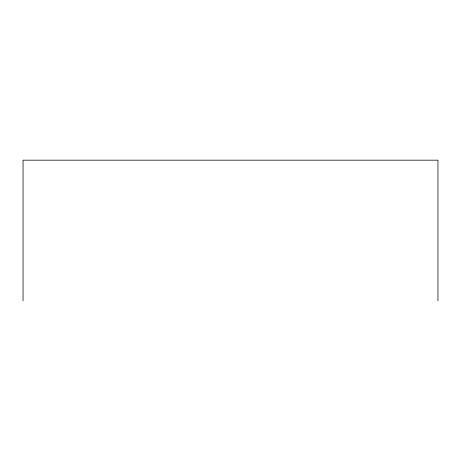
<?xml version="1.0" encoding="UTF-8"?>
<svg xmlns="http://www.w3.org/2000/svg" width="461" height="461" viewBox="0 0 461 461"><rect width="100%" height="100%" fill="white"/><g stroke="black" fill="none" stroke-linecap="round" stroke-linejoin="round"><path stroke-width="0.69" d="M437.95 300.826L437.95 160.174L23.05 160.174L23.05 300.826"/></g></svg>
